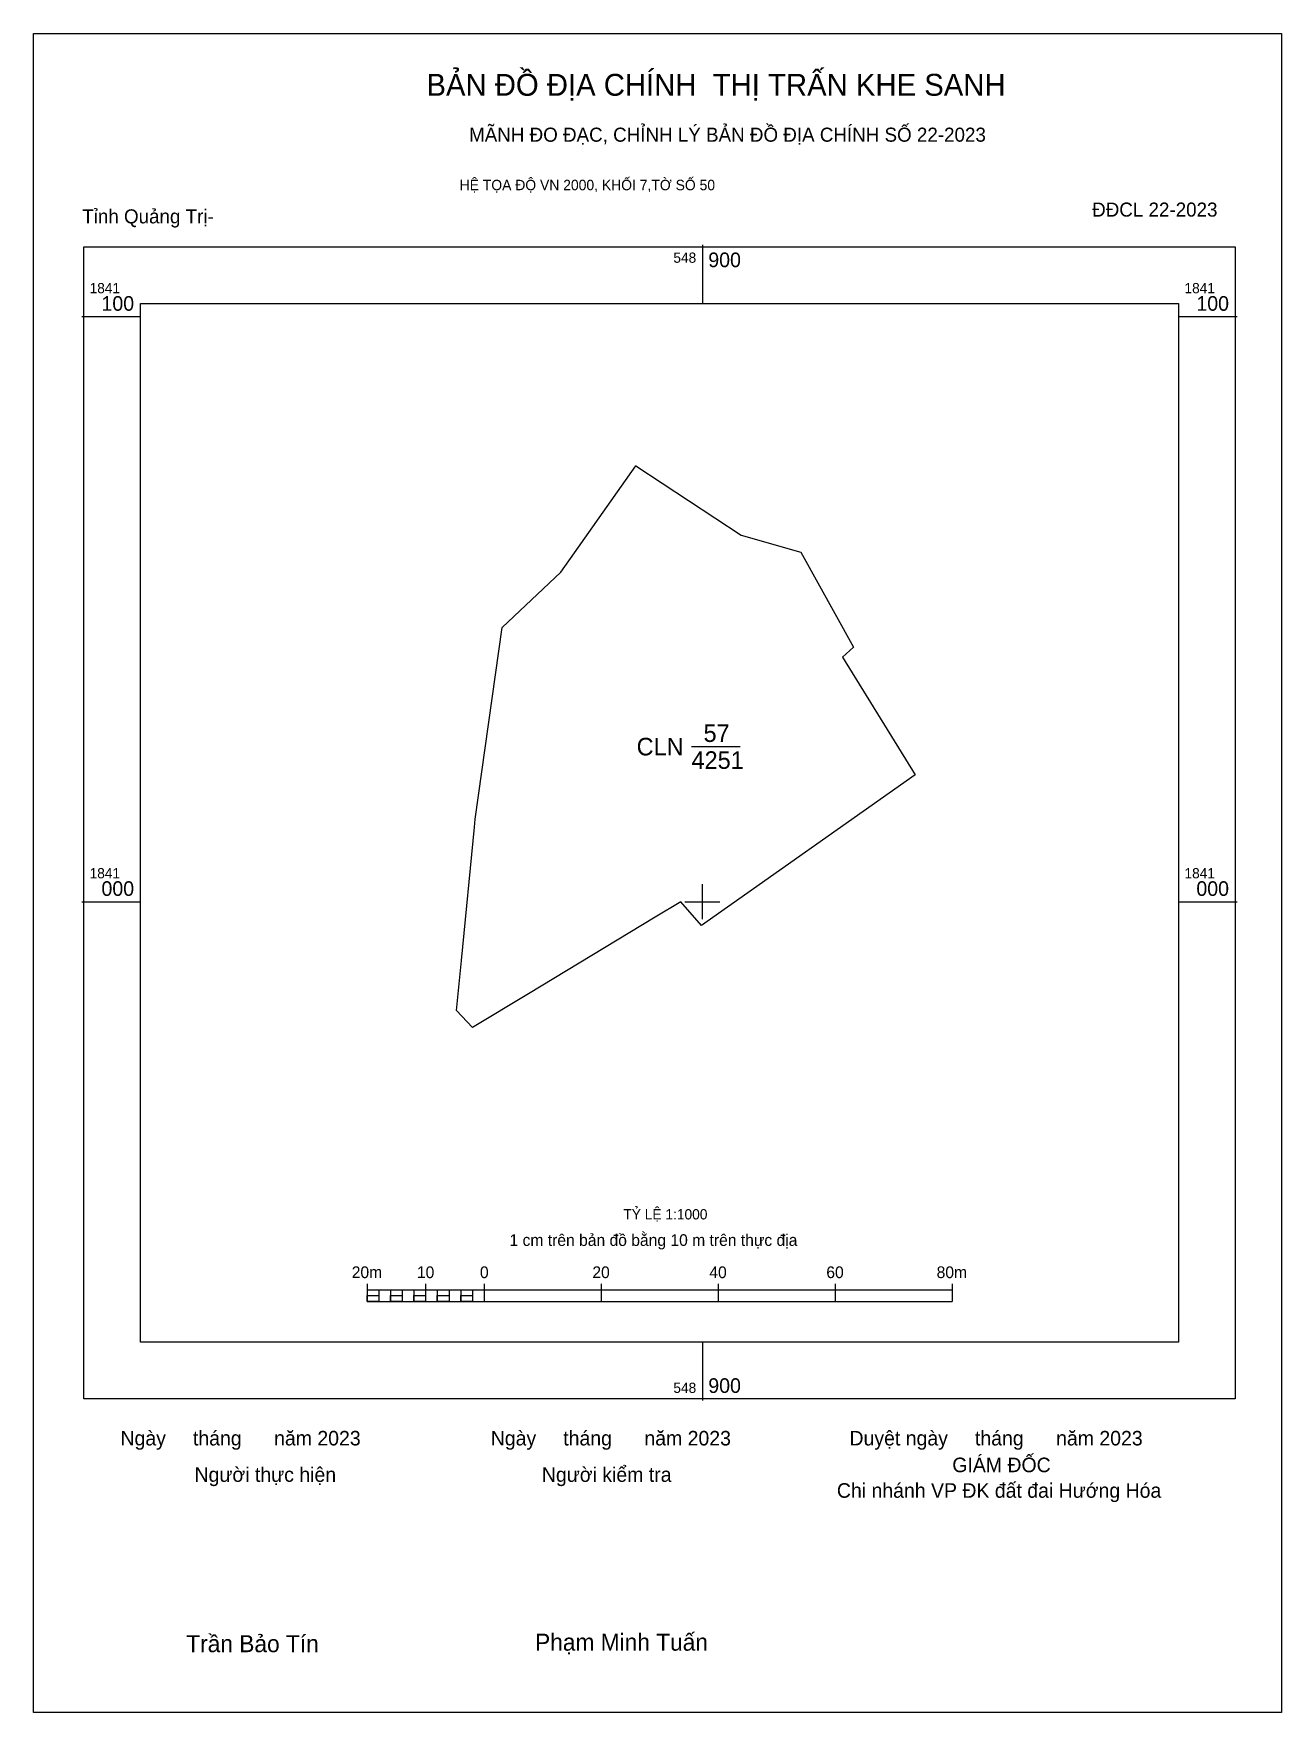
# Model space of a CAD drawing. Extents: x 548786 to 548999, y 1840861 to 1841148.
import ezdxf

# ---------------------------------------------------------------- set-up
doc = ezdxf.new("R2010")
doc.units = 0
for name, color, linetype in [('Level 10', 7, 'Continuous'), ('Level 13', 7, 'Continuous'), ('Level 15', 7, 'Continuous'), ('Level 27', 7, 'Continuous'), ('Level 31', 7, 'Continuous'), ('Level 6', 7, 'Continuous'), ('Level 62', 7, 'Continuous'), ('Level 63', 7, 'Continuous'), ('Level 9', 7, 'Continuous')]:
    doc.layers.add(name, color=color, linetype=linetype)

msp = doc.modelspace()

# ---------------------------------------------------------------- linework, layer by layer
at = {"layer": 'Level 10'}
msp.add_lwpolyline([(548906.63, 1841062.63), (548916.83, 1841059.73), (548925.8, 1841043.49), (548923.94, 1841041.82), (548936.38, 1841021.68), (548899.83, 1840995.93), (548896.31, 1840999.99), (548891.94, 1840997.36), (548870.24, 1840984.25), (548860.71, 1840978.5), (548857.95, 1840981.4), (548858.79, 1840989.94), (548861.02, 1841012.77), (548861.15, 1841014.1), (548865.73, 1841046.85), (548875.81, 1841056.3), (548878.15, 1841059.63), (548888.6, 1841074.52)], close=True, dxfattribs=at)
at = {"layer": 'Level 15'}
msp.add_lwpolyline([(548785.64, 1841148.37), (548998.99, 1841148.37), (548998.99, 1840861.45), (548785.64, 1840861.45)], close=True, dxfattribs=at)
at = {"layer": 'Level 27'}
for p, q in [((548888.6, 1841074.52), (548888.61, 1841074.53)), ((548878.15, 1841059.63), (548878.14, 1841059.63))]:
    msp.add_line(p, q, dxfattribs=at)
at = {"layer": 'Level 31'}
msp.add_line((548898.14, 1841026.51), (548906.47, 1841026.51), dxfattribs=at)
at = {"layer": 'Level 62'}
msp.add_lwpolyline([(548803.91, 1841102.26), (548981.42, 1841102.26), (548981.42, 1840924.75), (548803.91, 1840924.75)], close=True, dxfattribs=at)
at = {"layer": 'Level 63'}
for p, q in [((548900, 1841112.26), (548900, 1841102.26)), ((548793.91, 1841100), (548803.91, 1841100)), ((548981.42, 1841100), (548991.42, 1841100)), ((548793.91, 1841000), (548803.91, 1841000)), ((548981.42, 1841000), (548991.42, 1841000)), ((548842.67, 1840934.68), (548842.67, 1840931.68)), ((548842.67, 1840933.68), (548942.67, 1840933.68)), ((548844.67, 1840933.68), (548844.67, 1840931.68)), ((548846.67, 1840933.68), (548846.67, 1840931.68)), ((548848.67, 1840933.68), (548848.67, 1840931.68)), ((548850.67, 1840933.68), (548850.67, 1840931.68)), ((548852.67, 1840934.68), (548852.67, 1840931.68)), ((548852.67, 1840933.68), (548852.67, 1840931.68)), ((548854.67, 1840933.68), (548854.67, 1840931.68)), ((548856.67, 1840933.68), (548856.67, 1840931.68)), ((548858.67, 1840933.68), (548858.67, 1840931.68)), ((548860.67, 1840933.68), (548860.67, 1840931.68)), ((548862.67, 1840934.68), (548862.67, 1840931.68)), ((548862.67, 1840933.68), (548862.67, 1840931.68)), ((548882.67, 1840934.68), (548882.67, 1840931.68)), ((548902.67, 1840934.68), (548902.67, 1840931.68)), ((548922.67, 1840934.68), (548922.67, 1840931.68)), ((548942.67, 1840934.68), (548942.67, 1840931.68)), ((548842.67, 1840931.68), (548942.67, 1840931.68)), ((548900, 1840924.75), (548900, 1840914.75))]:
    msp.add_line(p, q, dxfattribs=at)
for points in [[(548794.22, 1841111.95), (548991.11, 1841111.95), (548991.11, 1840915.06), (548794.22, 1840915.06)], [(548842.67, 1840932.68), (548844.67, 1840932.68), (548844.67, 1840931.68), (548842.67, 1840931.68)], [(548842.67, 1840932.68), (548844.67, 1840932.68), (548844.67, 1840931.68), (548842.67, 1840931.68)], [(548846.67, 1840932.68), (548848.67, 1840932.68), (548848.67, 1840931.68), (548846.67, 1840931.68)], [(548850.67, 1840932.68), (548852.67, 1840932.68), (548852.67, 1840931.68), (548850.67, 1840931.68)], [(548854.67, 1840932.68), (548856.67, 1840932.68), (548856.67, 1840931.68), (548854.67, 1840931.68)], [(548858.67, 1840932.68), (548860.67, 1840932.68), (548860.67, 1840931.68), (548858.67, 1840931.68)]]:
    msp.add_lwpolyline(points, close=True, dxfattribs=at)
for points in [[(548900, 1840997), (548900, 1841003)], [(548897, 1841000), (548903, 1841000)]]:
    msp.add_lwpolyline(points, dxfattribs=at)

# ---------------------------------------------------------------- texts
at = {"layer": 'Level 13'}
for s, p in [('57', (548900.19, 1841027.31)), ('CLN', (548888.75, 1841025.01)), ('4251', (548898.14, 1841022.71))]:
    msp.add_text(s, height=3, dxfattribs=at).set_placement(p)
at = {"layer": 'Level 6'}
msp.add_text('TỶ LỆ 1:1000', height=1.7579, dxfattribs=at).set_placement((548886.48, 1840945.71))
at = {"layer": 'Level 63'}
for s, height, p in [('BẢN ĐỒ ĐỊA CHÍNH  THỊ TRẤN KHE SANH', 3.7437, (548852.81, 1841137.74)), ('MÃNH ĐO ĐẠC, CHỈNH LÝ BẢN ĐỒ ĐỊA CHÍNH SỐ 22-2023', 2.4022, (548860.1, 1841129.89)), ('HỆ TỌA ĐỘ VN 2000, KHỐI 7,TỜ SỐ 50', 1.7782, (548858.49, 1841121.6)), ('548', 1.75, (548895.03, 1841109.2)), ('900', 2.5, (548901, 1841108.45)), ('1841', 1.75, (548795.22, 1841104)), ('1841', 1.75, (548982.42, 1841104)), ('100', 2.5, (548797.25, 1841101)), ('100', 2.5, (548984.45, 1841101)), ('1841', 1.75, (548795.22, 1841004)), ('1841', 1.75, (548982.42, 1841004)), ('000', 2.5, (548797.25, 1841001)), ('000', 2.5, (548984.45, 1841001)), ('1 cm trên bản đồ bằng 10 m trên thực địa', 2, (548867.02, 1840941.18)), ('20m', 2, (548840.04, 1840935.68)), ('10', 2, (548851.18, 1840935.68)), ('0', 2, (548861.96, 1840935.68)), ('20', 2, (548881.18, 1840935.68)), ('40', 2, (548901.18, 1840935.68)), ('60', 2, (548921.18, 1840935.68)), ('80m', 2, (548940.04, 1840935.68)), ('900', 2.5, (548901, 1840916.06)), ('548', 1.75, (548895.03, 1840916.06)), ('Ngày     tháng      năm 2023', 2.4883, (548800.5, 1840907.08)), ('Ngày     tháng      năm 2023', 2.4883, (548863.81, 1840907.08)), ('Duyệt ngày     tháng      năm 2023', 2.4883, (548925.14, 1840907.08)), ('Người kiểm tra', 2.4883, (548872.55, 1840900.86)), ('GIÁM ĐỐC', 2.488, (548942.72, 1840902.51)), ('Người thực hiện', 2.4883, (548813.16, 1840900.86)), ('Chi nhánh VP ĐK đất đai Hướng Hóa', 2.4883, (548922.99, 1840898.14)), ('Phạm Minh Tuấn', 2.9024, (548871.39, 1840872.01)), ('Trần Bảo Tín', 2.9024, (548811.75, 1840871.75))]:
    msp.add_text(s, height=height, dxfattribs=at).set_placement(p)
at = {"layer": 'Level 9'}
for s, p in [('ĐĐCL 22-2023', (548966.63, 1841117.09)), ('Tỉnh Quảng Trị-', (548793.96, 1841115.93))]:
    msp.add_text(s, height=2.4022, dxfattribs=at).set_placement(p)

doc.saveas('drawing.dxf')
